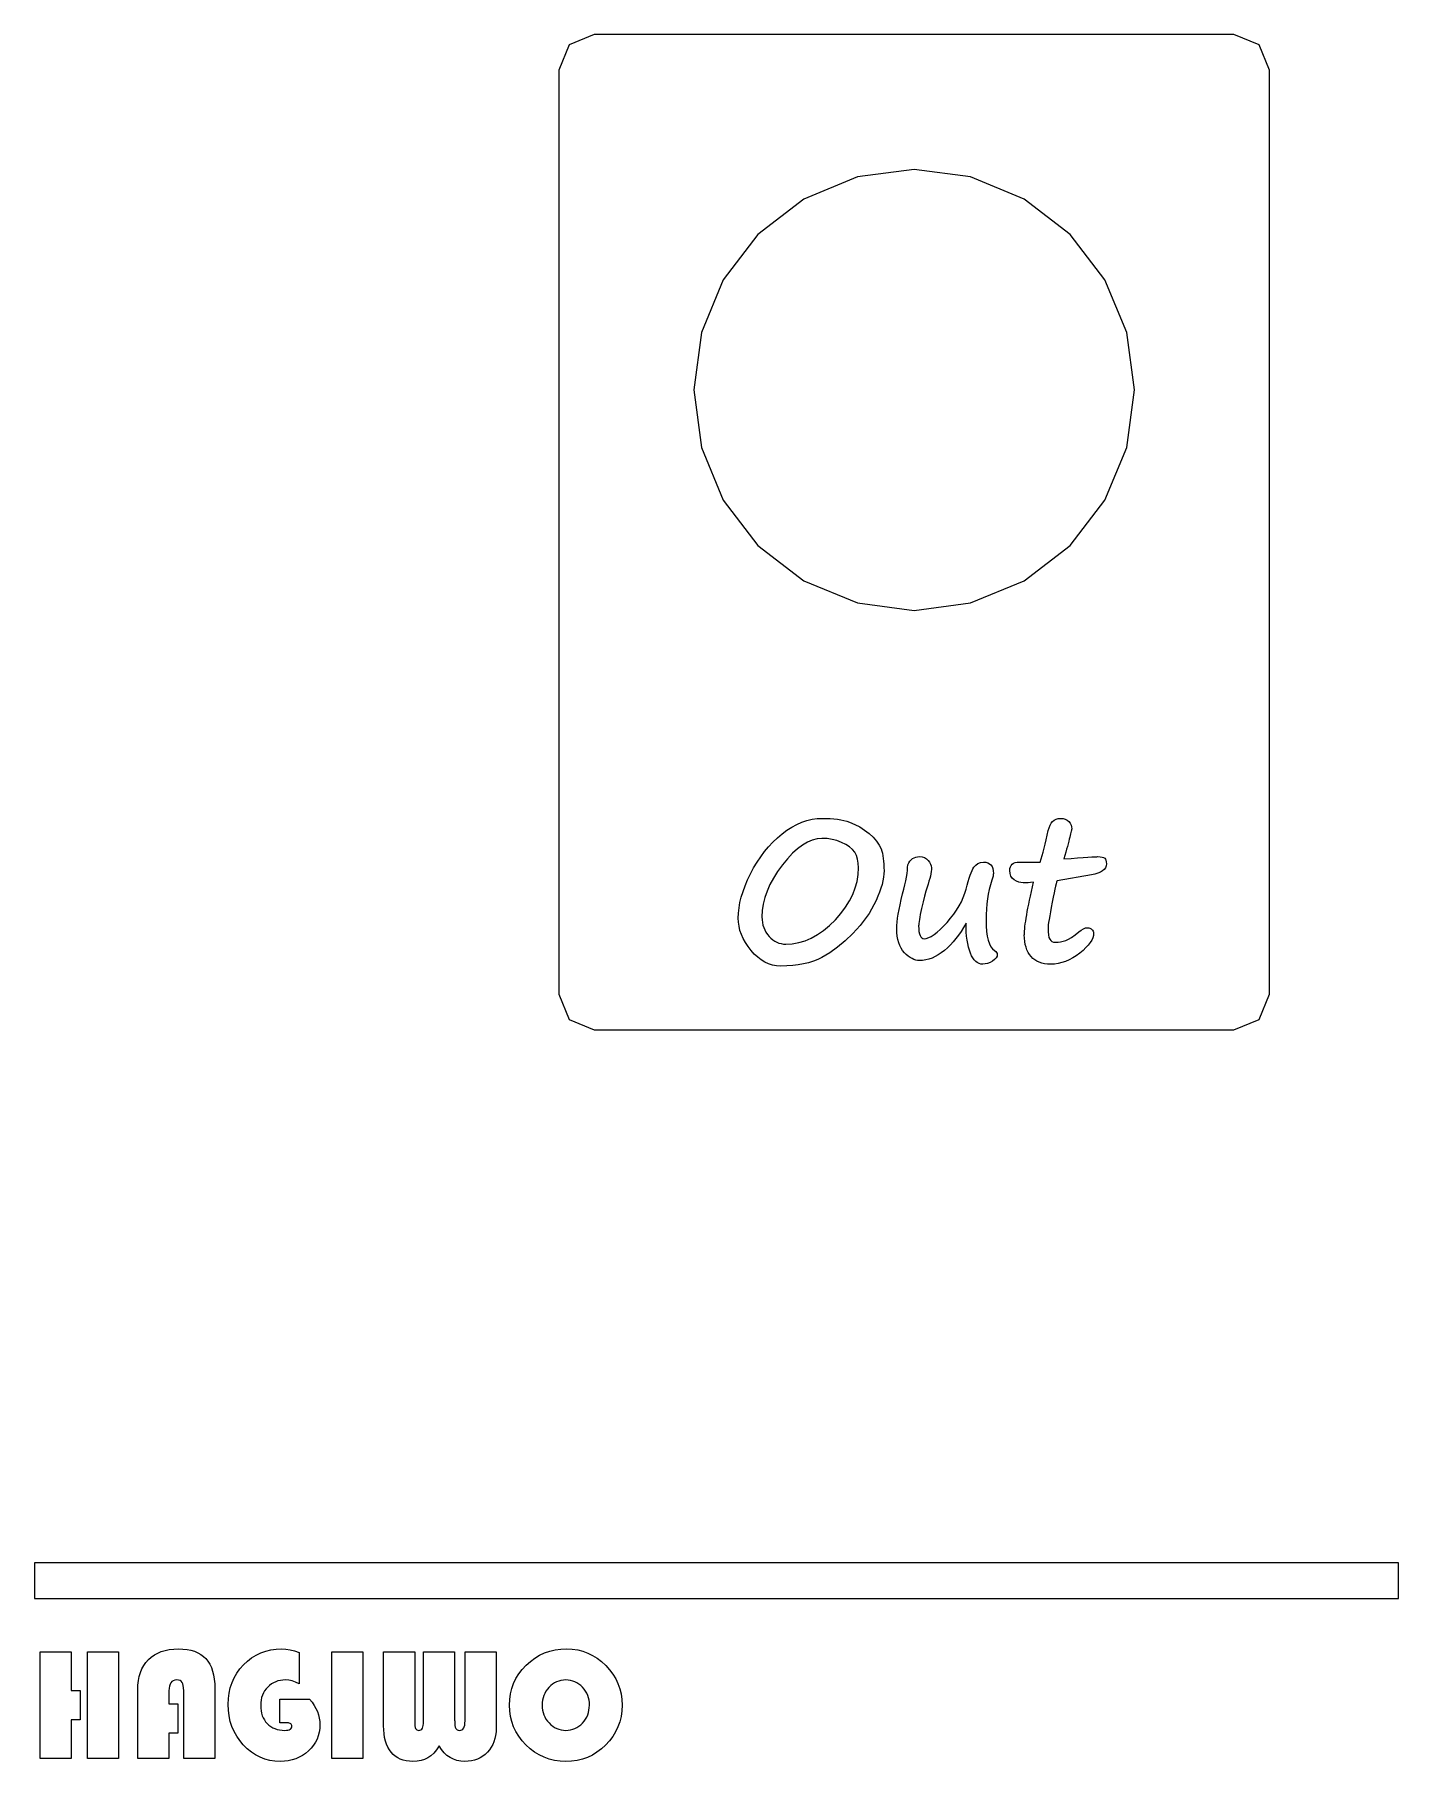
# Model space of a CAD drawing. Extents: x -1 to 127, y -80 to 138.
# Drawn here: x 106.91 to 127.38, y -79.68 to -53.77 of the extents above; entities that cross this region are included whole.
import ezdxf

# ---------------------------------------------------------------- set-up
doc = ezdxf.new("R2010")
doc.units = 0

msp = doc.modelspace()

# ---------------------------------------------------------------- linework, layer by layer
for p, q in [((115.309, -53.7701), (114.931877, -53.926311)), ((124.909, -53.7701), (115.309, -53.7701)), ((125.285791, -53.926276), (124.908668, -53.770065)), ((114.931877, -53.926311), (114.775668, -54.303435)), ((125.442, -54.3034), (125.285791, -53.926276)), ((114.775, -54.3033), (114.775, -68.17)), ((125.442, -68.17), (125.442, -54.3033)), ((119.259413, -55.907492), (118.455005, -56.239748)), ((120.108335, -55.79674), (119.259413, -55.907492)), ((120.957257, -55.907492), (120.108335, -55.79674)), ((121.761665, -56.239748), (120.957257, -55.907492)), ((118.455005, -56.239748), (117.765059, -56.770258)), ((122.451612, -56.770258), (121.761665, -56.239748)), ((117.765059, -56.770258), (117.244683, -57.45007)), ((122.971987, -57.45007), (122.451612, -56.770258)), ((117.244683, -57.45007), (116.916137, -58.240634)), ((123.300536, -58.240634), (122.971987, -57.45007)), ((116.916137, -58.240634), (116.801675, -59.1034)), ((123.415, -59.1034), (123.300536, -58.240634)), ((116.801675, -59.1034), (116.916138, -59.966166)), ((123.300536, -59.966166), (123.414997, -59.1034)), ((123.414997, -59.1034), (123.415, -59.1034)), ((116.916138, -59.966166), (117.244686, -60.75673)), ((122.971989, -60.75673), (123.300536, -59.966166)), ((117.244686, -60.75673), (117.765061, -61.436542)), ((122.451614, -61.436542), (122.971989, -60.75673)), ((117.765061, -61.436542), (118.455008, -61.967052)), ((121.761668, -61.967052), (122.451614, -61.436542)), ((118.455008, -61.967052), (119.259416, -62.299308)), ((120.957259, -62.299308), (121.761668, -61.967052)), ((119.259416, -62.299308), (120.108338, -62.41006)), ((120.108338, -62.41006), (120.957259, -62.299308)), ((118.500799, -65.563619), (118.57815, -65.545246)), ((118.57815, -65.545246), (118.655928, -65.53455)), ((118.655928, -65.53455), (118.734561, -65.530712)), ((118.734, -65.5307), (118.794254, -65.531547)), ((118.794254, -65.531547), (118.85152, -65.534087)), ((118.85152, -65.534087), (118.90622, -65.5388)), ((118.90622, -65.5388), (118.958358, -65.545206)), ((118.958358, -65.545206), (119.007504, -65.553334)), ((119.007504, -65.553334), (119.054085, -65.563156)), ((122.212593, -65.556366), (122.240364, -65.542255)), ((122.240364, -65.542255), (122.271132, -65.533704)), ((122.271132, -65.533704), (122.30532, -65.530712)), ((122.306, -65.5307), (122.343606, -65.533692)), ((122.343606, -65.533692), (122.376942, -65.54309)), ((122.376942, -65.54309), (122.405574, -65.558471)), ((118.056782, -65.823864), (118.127721, -65.76361)), ((118.127721, -65.76361), (118.2008, -65.708907)), ((118.2008, -65.708907), (118.274731, -65.6619)), ((118.274731, -65.6619), (118.349091, -65.621728)), ((118.349091, -65.621728), (118.424732, -65.588821)), ((118.424732, -65.588821), (118.500799, -65.563619)), ((119.054085, -65.563156), (119.0981, -65.575122)), ((119.0981, -65.575122), (119.139127, -65.58881)), ((119.139127, -65.58881), (119.217331, -65.620862)), ((119.217331, -65.620862), (119.292546, -65.660178)), ((119.292546, -65.660178), (119.36434, -65.705903)), ((119.36434, -65.705903), (119.433143, -65.758467)), ((119.433143, -65.758467), (119.494681, -65.814878)), ((122.091477, -65.852912), (122.106858, -65.784536)), ((122.106858, -65.784536), (122.122662, -65.71317)), ((122.122, -65.7132), (122.133543, -65.670463)), ((122.133543, -65.670463), (122.148501, -65.633283)), ((122.148501, -65.633283), (122.166873, -65.602086)), ((122.166873, -65.602086), (122.188238, -65.576461)), ((122.188238, -65.576461), (122.212593, -65.556366)), ((122.405574, -65.558471), (122.429929, -65.579835)), ((122.429929, -65.579835), (122.449572, -65.605037)), ((122.445705, -65.812803), (122.438001, -65.84229)), ((122.452535, -65.786303), (122.445705, -65.812803)), ((122.449572, -65.605037), (122.463683, -65.631115)), ((122.458518, -65.762794), (122.452535, -65.786303)), ((122.463231, -65.742276), (122.458518, -65.762794)), ((122.467493, -65.725174), (122.463231, -65.742276)), ((122.463683, -65.631115), (122.471811, -65.659309)), ((122.470484, -65.711486), (122.467493, -65.725174)), ((122.473024, -65.700366), (122.470484, -65.711486)), ((122.471811, -65.659309), (122.474803, -65.688369)), ((122.474436, -65.692662), (122.473024, -65.700366)), ((122.475, -65.6884), (122.474436, -65.692662)), ((117.806781, -66.107198), (117.864047, -66.030276)), ((117.864047, -66.030276), (117.925159, -65.957197)), ((117.925159, -65.957197), (117.98926, -65.888394)), ((117.98926, -65.888394), (118.056782, -65.823864)), ((118.28383, -66.055097), (118.208188, -66.135866)), ((118.358616, -65.986723), (118.28383, -66.055097)), ((118.432975, -65.930739), (118.358616, -65.986723)), ((118.506906, -65.887576), (118.432975, -65.930739)), ((118.579985, -65.856379), (118.506906, -65.887576)), ((118.652206, -65.838006), (118.579985, -65.856379)), ((118.724, -65.8316), (118.652206, -65.838006)), ((118.802357, -65.835381), (118.724151, -65.831543)), ((118.877569, -65.8465), (118.802357, -65.835381)), ((118.950648, -65.864873), (118.877569, -65.8465)), ((119.021161, -65.89095), (118.950648, -65.864873)), ((119.085262, -65.922147), (119.021161, -65.89095)), ((119.139536, -65.957188), (119.085262, -65.922147)), ((119.183552, -65.996078), (119.139536, -65.957188)), ((119.217314, -66.038812), (119.183552, -65.996078)), ((119.242516, -66.086677), (119.217314, -66.038812)), ((119.494681, -65.814878), (119.545538, -65.872143)), ((119.545538, -65.872143), (119.584425, -65.93069)), ((119.584425, -65.93069), (119.612619, -65.990093)), ((119.612619, -65.990093), (119.623315, -66.021289)), ((119.623315, -66.021289), (119.63229, -66.055049)), ((119.63229, -66.055049), (119.639995, -66.091803)), ((122.031645, -66.089666), (122.04618, -66.035818)), ((122.04618, -66.035818), (122.061138, -65.978126)), ((122.061138, -65.978126), (122.076096, -65.917442)), ((122.076096, -65.917442), (122.091477, -65.852912)), ((122.385874, -66.038872), (122.372638, -66.087589)), ((122.39784, -65.993146), (122.385874, -66.038872)), ((122.409383, -65.950838), (122.39784, -65.993146)), ((122.419628, -65.911522), (122.409383, -65.950838)), ((122.429449, -65.875197), (122.419628, -65.911522)), ((122.438001, -65.84229), (122.429449, -65.875197)), ((117.653791, -66.364034), (117.701227, -66.274291)), ((117.701227, -66.274291), (117.75251, -66.188822)), ((117.75251, -66.188822), (117.806781, -66.107198)), ((118.0599, -66.328175), (117.997507, -66.426465)), ((118.131695, -66.229031), (118.0599, -66.328175)), ((118.208188, -66.135866), (118.131695, -66.229031)), ((119.260466, -66.141803), (119.242516, -66.086677)), ((119.271585, -66.203771), (119.260466, -66.141803)), ((119.269167, -66.375155), (119.274727, -66.273019)), ((119.275, -66.273), (119.271585, -66.203771)), ((119.639995, -66.091803), (119.646401, -66.131545)), ((119.646401, -66.131545), (119.651114, -66.173853)), ((119.651114, -66.173853), (119.654529, -66.218723)), ((119.654529, -66.218723), (119.656787, -66.266588)), ((119.658, -66.3175), (119.656307, -66.36451)), ((119.656787, -66.266588), (119.657634, -66.317442)), ((120.002391, -66.358544), (120.008374, -66.310253)), ((120.008374, -66.310253), (120.011789, -66.266664)), ((120.011789, -66.266664), (120.0132, -66.226921)), ((120.013, -66.2269), (120.027958, -66.198266)), ((120.027958, -66.198266), (120.045061, -66.173487)), ((120.045061, -66.173487), (120.06428, -66.152546)), ((120.06428, -66.152546), (120.085221, -66.135443)), ((120.085221, -66.135443), (120.108307, -66.122207)), ((120.108307, -66.122207), (120.133509, -66.112809)), ((120.133509, -66.112809), (120.160433, -66.106826)), ((120.160433, -66.106826), (120.189493, -66.105132)), ((120.19, -66.1051), (120.228887, -66.108515)), ((120.228887, -66.108515), (120.263502, -66.11876)), ((120.263502, -66.11876), (120.293846, -66.136286)), ((120.293846, -66.136286), (120.320347, -66.160641)), ((120.320347, -66.160641), (120.341711, -66.188412)), ((120.341711, -66.188412), (120.357092, -66.216183)), ((120.357092, -66.216183), (120.366067, -66.244377)), ((120.364738, -66.329039), (120.359602, -66.361089)), ((120.368153, -66.299124), (120.364738, -66.329039)), ((120.366067, -66.244377), (120.369059, -66.272147)), ((120.369, -66.2722), (120.368153, -66.299124)), ((120.965635, -66.346927), (120.979323, -66.314449)), ((120.979323, -66.314449), (120.992559, -66.287102)), ((120.992559, -66.287102), (121.005372, -66.264891)), ((121.005372, -66.264891), (121.033143, -66.230703)), ((121.033143, -66.230703), (121.066476, -66.206347)), ((121.066476, -66.206347), (121.104508, -66.191812)), ((121.104508, -66.191812), (121.1481, -66.187099)), ((121.149, -66.1871), (121.184041, -66.18964)), ((121.184041, -66.18964), (121.214811, -66.197768)), ((121.214811, -66.197768), (121.240437, -66.211456)), ((121.240437, -66.211456), (121.261378, -66.230252)), ((121.261378, -66.230252), (121.278057, -66.254184)), ((121.278057, -66.254184), (121.2896, -66.284097)), ((121.2896, -66.284097), (121.296853, -66.31914)), ((121.296853, -66.31914), (121.299111, -66.359312)), ((121.548702, -66.357257), (121.544441, -66.311528)), ((121.545, -66.3115), (121.547258, -66.28244)), ((121.547258, -66.28244), (121.554088, -66.257237)), ((121.554088, -66.257237), (121.564784, -66.235873)), ((121.564784, -66.235873), (121.580588, -66.218347)), ((121.580588, -66.218347), (121.600259, -66.204659)), ((121.600259, -66.204659), (121.624615, -66.194838)), ((121.624615, -66.194838), (121.653246, -66.189278)), ((121.653246, -66.189278), (121.686153, -66.18702)), ((121.686, -66.1871), (122.003, -66.1871)), ((122.003, -66.1871), (122.017111, -66.14009)), ((122.017111, -66.14009), (122.031645, -66.089666)), ((122.358, -66.1393), (122.467403, -66.131172)), ((122.372638, -66.087589), (122.358527, -66.1393)), ((122.467403, -66.131172), (122.563556, -66.124342)), ((122.563556, -66.124342), (122.646888, -66.118359)), ((122.646888, -66.118359), (122.716975, -66.113646)), ((122.716975, -66.113646), (122.77424, -66.109808)), ((122.77424, -66.109808), (122.818256, -66.107268)), ((122.818256, -66.107268), (122.849026, -66.105574)), ((122.849026, -66.105574), (122.866976, -66.10501)), ((122.867, -66.1051), (122.902473, -66.106511)), ((122.902473, -66.106511), (122.931104, -66.110773)), ((122.938007, -66.318305), (122.906381, -66.337101)), ((122.931104, -66.110773), (122.953315, -66.118026)), ((122.962363, -66.296518), (122.938007, -66.318305)), ((122.953315, -66.118026), (122.969119, -66.127847)), ((122.979889, -66.271738), (122.962363, -66.296518)), ((122.969119, -66.127847), (122.979787, -66.141535)), ((122.979787, -66.141535), (122.987915, -66.160331)), ((122.990585, -66.243968), (122.979889, -66.271738)), ((122.987915, -66.160331), (122.992177, -66.184263)), ((122.994, -66.2132), (122.990585, -66.243968)), ((122.992177, -66.184263), (122.99387, -66.213324)), ((117.541825, -66.628993), (117.573448, -66.543096)), ((117.573448, -66.543096), (117.610628, -66.454633)), ((117.610628, -66.454633), (117.653791, -66.364034)), ((117.944943, -66.524757), (117.90178, -66.622618)), ((117.997507, -66.426465), (117.944943, -66.524757)), ((119.18798, -66.673446), (119.226015, -66.575154)), ((119.226015, -66.575154), (119.252939, -66.47601)), ((119.252939, -66.47601), (119.269167, -66.375155)), ((119.61101, -66.577757), (119.590492, -66.637159)), ((119.628113, -66.52092), (119.61101, -66.577757)), ((119.640926, -66.46622), (119.628113, -66.52092)), ((119.650324, -66.414082), (119.640926, -66.46622)), ((119.656307, -66.36451), (119.650324, -66.414082)), ((119.954949, -66.594442), (119.97033, -66.529057)), ((119.97033, -66.529057), (119.983143, -66.467944)), ((119.983143, -66.467944), (119.994263, -66.411108)), ((119.994263, -66.411108), (120.002391, -66.358544)), ((120.303, -66.5632), (120.283781, -66.625165)), ((120.319019, -66.517499), (120.303637, -66.563227)), ((120.332255, -66.474339), (120.319019, -66.517499)), ((120.343374, -66.434167), (120.332255, -66.474339)), ((120.352772, -66.396132), (120.343374, -66.434167)), ((120.359602, -66.361089), (120.352772, -66.396132)), ((120.871237, -66.655567), (120.890033, -66.591892)), ((120.89, -66.5918), (120.905804, -66.531972)), ((120.905804, -66.531972), (120.921609, -66.477698)), ((120.921609, -66.477698), (120.936567, -66.428981)), ((120.936567, -66.428981), (120.951524, -66.385391)), ((120.951524, -66.385391), (120.965635, -66.346927)), ((121.253906, -66.526866), (121.236803, -66.595669)), ((121.274, -66.4602), (121.253906, -66.526866)), ((121.28534, -66.425623), (121.274644, -66.460241)), ((121.293045, -66.396992), (121.28534, -66.425623)), ((121.297307, -66.375204), (121.293045, -66.396992)), ((121.299, -66.3594), (121.297307, -66.375204)), ((121.561092, -66.396144), (121.548702, -66.357257)), ((121.582033, -66.428196), (121.561092, -66.396144)), ((121.611522, -66.45385), (121.582033, -66.428196)), ((121.645282, -66.473069), (121.611522, -66.45385)), ((121.678615, -66.48718), (121.645282, -66.473069)), ((121.711522, -66.495308), (121.678615, -66.48718)), ((121.744, -66.4983), (121.711522, -66.495308)), ((121.774, -66.4984), (121.744, -66.4984)), ((121.795307, -66.49737), (121.773943, -66.498216)), ((121.823078, -66.495676), (121.795307, -66.49737)), ((121.858121, -66.492262), (121.823078, -66.495676)), ((121.9, -66.488), (121.858121, -66.492262)), ((121.868789, -66.629455), (121.88417, -66.560225)), ((121.88417, -66.560225), (121.900849, -66.488002)), ((122.231616, -66.547837), (122.221343, -66.593137)), ((122.239744, -66.512797), (122.231616, -66.547837)), ((122.247025, -66.487594), (122.239744, -66.512797)), ((122.252162, -66.472636), (122.247025, -66.487594)), ((122.256, -66.4675), (122.252162, -66.472636)), ((122.769, -66.3764), (122.255356, -66.467558)), ((122.821768, -66.366142), (122.769202, -66.376386)), ((122.867494, -66.353329), (122.821768, -66.366142)), ((122.906381, -66.337101), (122.867494, -66.353329)), ((117.481543, -66.873863), (117.495654, -66.794804)), ((117.495654, -66.794804), (117.516171, -66.71318)), ((117.516171, -66.71318), (117.541825, -66.628993)), ((117.844514, -66.816637), (117.82998, -66.913216)), ((117.868447, -66.720055), (117.844514, -66.816637)), ((117.90178, -66.622618), (117.868447, -66.720055)), ((119.079006, -66.8649), (119.138834, -66.770028)), ((119.138834, -66.770028), (119.18798, -66.673446)), ((119.50632, -66.828613), (119.471279, -66.893143)), ((119.537943, -66.763654), (119.50632, -66.828613)), ((119.566137, -66.699123), (119.537943, -66.763654)), ((119.590492, -66.637159), (119.566137, -66.699123)), ((119.883318, -66.900385), (119.898699, -66.827306)), ((119.898699, -66.827306), (119.916649, -66.748247)), ((119.916649, -66.748247), (119.937166, -66.664061)), ((119.937, -66.6641), (119.954949, -66.594442)), ((120.242746, -66.78414), (120.220958, -66.881149)), ((120.263686, -66.698669), (120.242746, -66.78414)), ((120.283781, -66.625165), (120.263686, -66.698669)), ((120.747743, -66.907275), (120.785778, -66.844884)), ((120.785778, -66.844884), (120.819111, -66.782062)), ((120.819111, -66.782062), (120.847305, -66.719242)), ((120.847305, -66.719242), (120.871237, -66.655567)), ((121.200905, -66.814899), (121.194075, -66.891822)), ((121.210302, -66.739684), (121.200905, -66.814899)), ((121.222269, -66.666609), (121.210302, -66.739684)), ((121.236803, -66.595669), (121.222269, -66.666609)), ((121.817509, -66.876038), (121.828629, -66.819198)), ((121.828629, -66.819198), (121.841018, -66.758944)), ((121.841018, -66.758944), (121.854255, -66.695695)), ((121.854255, -66.695695), (121.868789, -66.629455)), ((122.181606, -66.789292), (122.167072, -66.865786)), ((122.196564, -66.714077), (122.181606, -66.789292)), ((122.2098, -66.648692), (122.196564, -66.714077)), ((122.221343, -66.593137), (122.2098, -66.648692)), ((117.472231, -67.088398), (117.469239, -67.026005)), ((117.47, -67.026), (117.472992, -66.951214)), ((117.481206, -67.149937), (117.472231, -67.088398)), ((117.472992, -66.951214), (117.481543, -66.873863)), ((117.825, -67.0094), (117.826693, -67.052134)), ((117.82998, -66.913216), (117.825267, -67.009372)), ((117.826693, -67.052134), (117.83183, -67.093161)), ((117.83183, -67.093161), (117.840381, -67.132477)), ((118.839264, -67.13712), (118.926869, -67.051223)), ((118.926869, -67.051223), (119.008493, -66.958917)), ((119.008493, -66.958917), (119.079006, -66.8649)), ((119.345637, -67.080321), (119.297346, -67.140578)), ((119.390936, -67.018782), (119.345637, -67.080321)), ((119.432815, -66.956389), (119.390936, -67.018782)), ((119.471279, -66.893143), (119.432815, -66.956389)), ((119.850411, -67.139272), (119.854701, -67.087563)), ((119.854701, -67.087563), (119.861531, -67.030726)), ((119.861531, -67.030726), (119.871352, -66.968333)), ((119.871352, -66.968333), (119.883318, -66.900385)), ((120.1795, -67.105919), (120.177806, -67.127283)), ((120.182915, -67.080293), (120.1795, -67.105919)), ((120.188051, -67.049525), (120.182915, -67.080293)), ((120.194034, -67.014481), (120.188051, -67.049525)), ((120.201739, -66.974736), (120.194034, -67.014481)), ((120.210713, -66.930292), (120.201739, -66.974736)), ((120.220958, -66.881149), (120.210713, -66.930292)), ((120.552016, -67.149156), (120.605009, -67.091891)), ((120.605009, -67.091891), (120.657144, -67.030781)), ((120.657144, -67.030781), (120.705009, -66.969243)), ((120.705009, -66.969243), (120.747743, -66.907275)), ((120.888, -67.1038), (120.85253, -67.166623)), ((120.888869, -67.172238), (120.888022, -67.103861)), ((121.190237, -66.97131), (121.188825, -67.052505)), ((121.189, -67.0525), (121.191258, -67.143954)), ((121.194075, -66.891822), (121.190237, -66.97131)), ((121.777349, -67.114924), (121.783332, -67.073045)), ((121.783332, -67.073045), (121.790162, -67.028601)), ((121.790162, -67.028601), (121.79829, -66.980736)), ((121.79829, -66.980736), (121.807265, -66.929883)), ((121.807265, -66.929883), (121.817509, -66.876038)), ((122.128182, -67.091854), (122.123045, -67.128608)), ((122.135011, -67.04741), (122.128182, -67.091854)), ((122.143563, -66.994846), (122.135011, -67.04741)), ((122.154259, -66.934163), (122.143563, -66.994846)), ((122.167072, -66.865786), (122.154259, -66.934163)), ((117.496163, -67.211475), (117.481206, -67.149937)), ((117.517528, -67.272159), (117.496163, -67.211475)), ((117.544452, -67.332842), (117.517528, -67.272159)), ((117.577785, -67.39267), (117.544452, -67.332842)), ((117.840381, -67.132477), (117.851924, -67.170083)), ((117.851924, -67.170083), (117.867305, -67.205553)), ((117.867305, -67.205553), (117.885678, -67.239315)), ((117.885678, -67.239315), (117.907889, -67.271364)), ((117.907889, -67.271364), (117.933091, -67.30128)), ((117.933091, -67.30128), (117.960438, -67.328627)), ((117.960438, -67.328627), (117.989073, -67.352136)), ((117.989073, -67.352136), (118.018559, -67.37223)), ((118.377298, -67.394814), (118.473025, -67.36618)), ((118.473025, -67.36618), (118.566615, -67.326009)), ((118.566615, -67.326009), (118.658921, -67.274729)), ((118.658921, -67.274729), (118.749947, -67.21148)), ((118.749947, -67.21148), (118.839264, -67.13712)), ((119.074698, -67.368783), (118.958885, -67.464936)), ((119.189655, -67.258953), (119.074698, -67.368783)), ((119.245208, -67.200406), (119.189655, -67.258953)), ((119.297346, -67.140578), (119.245208, -67.200406)), ((119.849, -67.185), (119.850411, -67.139272)), ((119.850724, -67.244047), (119.849031, -67.185073)), ((119.856284, -67.299176), (119.850724, -67.244047)), ((119.865258, -67.350458), (119.856284, -67.299176)), ((119.877648, -67.397465), (119.865258, -67.350458)), ((120.177806, -67.127283), (120.17696, -67.143962)), ((120.177, -67.144), (120.178411, -67.188871)), ((120.178411, -67.188871), (120.182249, -67.227761)), ((120.182249, -67.227761), (120.188656, -67.261094)), ((120.188656, -67.261094), (120.19763, -67.288018)), ((120.19763, -67.288018), (120.20875, -67.308959)), ((120.20875, -67.308959), (120.222861, -67.323917)), ((120.222861, -67.323917), (120.239089, -67.332891)), ((120.239089, -67.332891), (120.258308, -67.335883)), ((120.258, -67.3359), (120.291759, -67.332062)), ((120.291759, -67.332062), (120.328084, -67.320519)), ((120.328084, -67.320519), (120.366974, -67.301723)), ((120.366974, -67.301723), (120.409282, -67.274799)), ((120.409282, -67.274799), (120.453727, -67.24061)), ((120.453727, -67.24061), (120.501589, -67.198729)), ((120.501589, -67.198729), (120.552016, -67.149156)), ((120.737144, -67.33457), (120.695691, -67.384142)), ((120.776889, -67.282006), (120.737144, -67.33457)), ((120.81535, -67.226022), (120.776889, -67.282006)), ((120.85253, -67.166623), (120.81535, -67.226022)), ((120.892283, -67.237194), (120.888869, -67.172238)), ((120.89742, -67.298732), (120.892283, -67.237194)), ((120.90425, -67.356427), (120.89742, -67.298732)), ((120.913648, -67.410698), (120.90425, -67.356427)), ((121.191258, -67.143954), (121.197241, -67.226004)), ((121.197241, -67.226004), (121.207062, -67.298228)), ((121.207062, -67.298228), (121.22075, -67.360621)), ((121.22075, -67.360621), (121.238699, -67.413611)), ((121.764786, -67.328631), (121.763092, -67.276922)), ((121.764, -67.2769), (121.764564, -67.250823)), ((121.764564, -67.250823), (121.766258, -67.221336)), ((121.769499, -67.377348), (121.764786, -67.328631)), ((121.766258, -67.221336), (121.768798, -67.188855)), ((121.768798, -67.188855), (121.772636, -67.153386)), ((121.772636, -67.153386), (121.777349, -67.114924)), ((122.119, -67.1786), (122.120693, -67.233303)), ((122.120054, -67.157668), (122.119207, -67.178609)), ((122.123045, -67.128608), (122.120054, -67.157668)), ((122.120693, -67.233303), (122.125406, -67.279029)), ((122.125406, -67.279029), (122.133111, -67.316209)), ((122.133111, -67.316209), (122.144231, -67.343979)), ((122.144231, -67.343979), (122.159188, -67.364497)), ((122.159188, -67.364497), (122.177984, -67.379031)), ((122.346804, -67.374796), (122.38441, -67.362406)), ((122.38441, -67.362406), (122.425008, -67.34361)), ((122.425008, -67.34361), (122.471588, -67.316263)), ((122.471588, -67.316263), (122.523726, -67.279938)), ((122.523726, -67.279938), (122.581847, -67.234638)), ((122.582, -67.2346), (122.618325, -67.207253)), ((122.618325, -67.207253), (122.651658, -67.187582)), ((122.651658, -67.187582), (122.682426, -67.175616)), ((122.682426, -67.175616), (122.709773, -67.171777)), ((122.71, -67.1718), (122.730094, -67.173493)), ((122.730094, -67.173493), (122.748043, -67.177755)), ((122.748043, -67.177755), (122.763848, -67.185883)), ((122.773959, -67.357646), (122.751297, -67.393971)), ((122.763848, -67.185883), (122.777536, -67.196579)), ((122.790187, -67.321748), (122.773959, -67.357646)), ((122.777536, -67.196579), (122.788655, -67.209392)), ((122.788655, -67.209392), (122.796783, -67.22308)), ((122.799585, -67.287133), (122.790187, -67.321748)), ((122.796783, -67.22308), (122.801496, -67.238038)), ((122.803, -67.2538), (122.799585, -67.287133)), ((122.801496, -67.238038), (122.80319, -67.253842)), ((117.616675, -67.452073), (117.577785, -67.39267)), ((117.661974, -67.511048), (117.616675, -67.452073)), ((117.711118, -67.566175), (117.661974, -67.511048)), ((117.761974, -67.61404), (117.711118, -67.566175)), ((117.814538, -67.654211), (117.761974, -67.61404)), ((118.018559, -67.37223), (118.049327, -67.388909)), ((118.049327, -67.388909), (118.080953, -67.401722)), ((118.080953, -67.401722), (118.113431, -67.410697)), ((118.113431, -67.410697), (118.14719, -67.416257)), ((118.14719, -67.416257), (118.181808, -67.41795)), ((118.182, -67.4179), (118.28029, -67.41234)), ((118.28029, -67.41234), (118.377298, -67.394814)), ((118.724268, -67.618781), (118.66273, -67.648697)), ((118.842217, -67.548697), (118.724268, -67.618781)), ((118.958885, -67.464936), (118.842217, -67.548697)), ((119.893876, -67.440628), (119.877648, -67.397465)), ((119.913547, -67.479945), (119.893876, -67.440628)), ((119.936632, -67.515414), (119.913547, -67.479945)), ((119.963556, -67.546611), (119.936632, -67.515414)), ((119.992188, -67.573958), (119.963556, -67.546611)), ((120.020819, -67.597891), (119.992188, -67.573958)), ((120.049013, -67.618408), (120.020819, -67.597891)), ((120.077647, -67.634636), (120.049013, -67.618408)), ((120.378171, -67.626032), (120.331162, -67.642683)), ((120.424752, -67.605091), (120.378171, -67.626032)), ((120.471333, -67.579014), (120.424752, -67.605091)), ((120.517488, -67.548246), (120.471333, -67.579014)), ((120.563639, -67.512774), (120.517488, -67.548246)), ((120.608939, -67.473031), (120.563639, -67.512774)), ((120.652957, -67.430297), (120.608939, -67.473031)), ((120.695691, -67.384142), (120.652957, -67.430297)), ((120.924767, -67.461555), (120.913648, -67.410698)), ((120.938003, -67.508561), (120.924767, -67.461555)), ((120.953384, -67.552151), (120.938003, -67.508561)), ((120.97091, -67.591041), (120.953384, -67.552151)), ((120.989706, -67.625229), (120.97091, -67.591041)), ((121.010647, -67.653861), (120.989706, -67.625229)), ((121.238699, -67.413611), (121.260487, -67.456774)), ((121.260487, -67.456774), (121.286113, -67.490108)), ((121.286113, -67.490108), (121.316028, -67.51404)), ((121.316, -67.5141), (121.333949, -67.526913)), ((121.339599, -67.625105), (121.316513, -67.649037)), ((121.333949, -67.526913), (121.347185, -67.541447)), ((121.353287, -67.600326), (121.339599, -67.625105)), ((121.347185, -67.541447), (121.35489, -67.557252)), ((121.358, -67.5747), (121.353287, -67.600326)), ((121.35489, -67.557252), (121.35743, -67.574778)), ((121.777203, -67.423077), (121.769499, -67.377348)), ((121.788323, -67.465811), (121.777203, -67.423077)), ((121.802857, -67.505127), (121.788323, -67.465811)), ((121.81996, -67.541452), (121.802857, -67.505127)), ((121.840478, -67.574785), (121.81996, -67.541452)), ((121.86441, -67.604698), (121.840478, -67.574785)), ((121.891334, -67.631622), (121.86441, -67.604698)), ((122.177984, -67.379031), (122.20107, -67.387582)), ((122.20107, -67.387582), (122.227994, -67.390574)), ((122.228, -67.3906), (122.268598, -67.388907)), ((122.268598, -67.388907), (122.307914, -67.383347)), ((122.307914, -67.383347), (122.346804, -67.374796)), ((122.49104, -67.625167), (122.437195, -67.653799)), ((122.543607, -67.590979), (122.49104, -67.625167)), ((122.595742, -67.552089), (122.543607, -67.590979)), ((122.644459, -67.511065), (122.595742, -67.552089)), ((122.686341, -67.470894), (122.644459, -67.511065)), ((122.722239, -67.432003), (122.686341, -67.470894)), ((122.751297, -67.393971), (122.722239, -67.432003)), ((117.868812, -67.687116), (117.814538, -67.654211)), ((117.924794, -67.713193), (117.868812, -67.687116)), ((117.982485, -67.731566), (117.924794, -67.713193)), ((118.041888, -67.742262), (117.982485, -67.731566)), ((118.103, -67.7461), (118.041888, -67.742262)), ((118.197346, -67.744031), (118.103758, -67.746289)), ((118.286663, -67.738048), (118.197346, -67.744031)), ((118.37085, -67.728227), (118.286663, -67.738048)), ((118.450764, -67.714116), (118.37085, -67.728227)), ((118.525979, -67.69659), (118.450764, -67.714116)), ((118.596918, -67.674351), (118.525979, -67.69659)), ((118.66273, -67.648697), (118.596918, -67.674351)), ((120.105841, -67.647449), (120.077647, -67.634636)), ((120.134035, -67.656847), (120.105841, -67.647449)), ((120.161806, -67.662407), (120.134035, -67.656847)), ((120.19, -67.6641), (120.161806, -67.662407)), ((120.237145, -67.661479), (120.189709, -67.664019)), ((120.284155, -67.654649), (120.237145, -67.661479)), ((120.331162, -67.642683), (120.284155, -67.654649)), ((121.03331, -67.676946), (121.010647, -67.653861)), ((121.057666, -67.695319), (121.03331, -67.676946)), ((121.083743, -67.708555), (121.057666, -67.695319)), ((121.111513, -67.71626), (121.083743, -67.708555)), ((121.141, -67.7188), (121.111513, -67.71626)), ((121.176768, -67.715726), (121.141725, -67.718718)), ((121.212238, -67.707175), (121.176768, -67.715726)), ((121.248136, -67.692641), (121.212238, -67.707175)), ((121.284461, -67.672546), (121.248136, -67.692641)), ((121.316513, -67.649037), (121.284461, -67.672546)), ((121.920821, -67.654707), (121.891334, -67.631622)), ((121.953299, -67.674378), (121.920821, -67.654707)), ((121.988342, -67.690183), (121.953299, -67.674378)), ((122.026377, -67.702572), (121.988342, -67.690183)), ((122.067401, -67.711547), (122.026377, -67.702572)), ((122.111419, -67.717107), (122.067401, -67.711547)), ((122.158, -67.7188), (122.111419, -67.717107)), ((122.215829, -67.716198), (122.158563, -67.718738)), ((122.272239, -67.708494), (122.215829, -67.716198)), ((122.328221, -67.695257), (122.272239, -67.708494)), ((122.382921, -67.676885), (122.328221, -67.695257)), ((122.437195, -67.653799), (122.382921, -67.676885)), ((114.775, -68.17), (114.93121, -68.547122)), ((125.286122, -68.54719), (125.442332, -68.170068)), ((114.93121, -68.547122), (115.308332, -68.703332)), ((124.909, -68.7034), (125.286122, -68.54719)), ((115.309, -68.7034), (124.909, -68.7034)), ((127.378, -76.7035), (106.909, -76.7035)), ((106.909, -76.7035), (106.909, -77.2366)), ((127.378, -77.2366), (127.378, -76.7035)), ((106.909, -77.2366), (127.378, -77.2366)), ((108.998013, -77.994691), (109.068154, -77.992151)), ((109.068, -77.9923), (109.135361, -77.99484)), ((110.53617, -77.996032), (110.620546, -77.992222)), ((110.62, -77.9923), (110.680415, -77.995433)), ((114.807477, -77.996071), (114.895672, -77.992261)), ((114.896, -77.9923), (114.979682, -77.99611)), ((106.992, -79.6366), (106.992, -78.0367)), ((106.992, -78.0367), (107.459, -78.0367)), ((107.459, -78.0367), (107.459, -78.6144)), ((107.704, -78.0367), (108.17, -78.0367)), ((107.704, -79.6366), (107.704, -78.0367)), ((108.17, -78.0367), (108.17, -79.6366)), ((108.521625, -78.292607), (108.549057, -78.241911)), ((108.549057, -78.241911), (108.581349, -78.195731)), ((108.581349, -78.195731), (108.618848, -78.15337)), ((108.618848, -78.15337), (108.660862, -78.115524)), ((108.660862, -78.115524), (108.707042, -78.082885)), ((108.707042, -78.082885), (108.757043, -78.055114)), ((108.757043, -78.055114), (108.811207, -78.032536)), ((108.811207, -78.032536), (108.869543, -78.014841)), ((108.869543, -78.014841), (108.931694, -78.002339)), ((108.931694, -78.002339), (108.998013, -77.994691)), ((109.135361, -77.99484), (109.198556, -78.001444)), ((109.198556, -78.001444), (109.256888, -78.012902)), ((109.256888, -78.012902), (109.310708, -78.028876)), ((109.310708, -78.028876), (109.360012, -78.049365)), ((109.360012, -78.049365), (109.404804, -78.074709)), ((109.404804, -78.074709), (109.445082, -78.104224)), ((109.445082, -78.104224), (109.480846, -78.138598)), ((109.480846, -78.138598), (109.512096, -78.177486)), ((109.512096, -78.177486), (109.539189, -78.221583)), ((109.539189, -78.221583), (109.562445, -78.270543)), ((109.991377, -78.29188), (110.045197, -78.23042)), ((110.045197, -78.23042), (110.104574, -78.174518)), ((110.104574, -78.174518), (110.167422, -78.126255)), ((110.167422, -78.126255), (110.234086, -78.085282)), ((110.234086, -78.085282), (110.304226, -78.051601)), ((110.304226, -78.051601), (110.377838, -78.025552)), ((110.377838, -78.025552), (110.455269, -78.007151)), ((110.455269, -78.007151), (110.53617, -77.996032)), ((110.680415, -77.995433), (110.744305, -78.005508)), ((110.744305, -78.005508), (110.810971, -78.02182)), ((110.810971, -78.02182), (110.881109, -78.044737)), ((110.881, -78.0446), (110.881, -78.5151)), ((111.37, -79.6366), (111.37, -78.0367)), ((111.37, -78.0367), (111.837, -78.0367)), ((111.837, -78.0367), (111.837, -79.6366)), ((112.148, -79.1453), (112.148, -78.0367)), ((112.148, -78.0367), (112.614, -78.0367)), ((112.614, -78.0367), (112.614, -79.073)), ((112.748, -79.0815), (112.748, -78.0367)), ((112.748, -78.0367), (113.214, -78.0367)), ((113.214, -78.0367), (113.214, -79.073)), ((113.37, -79.073), (113.37, -78.0367)), ((113.37, -78.0367), (113.837, -78.0367)), ((113.837, -78.0367), (113.837, -79.1856)), ((114.227618, -78.300235), (114.285951, -78.23739)), ((114.285951, -78.23739), (114.350187, -78.180099)), ((114.350187, -78.180099), (114.417548, -78.130098)), ((114.417548, -78.130098), (114.48873, -78.088083)), ((114.48873, -78.088083), (114.563034, -78.053362)), ((114.563034, -78.053362), (114.641158, -78.026635)), ((114.641158, -78.026635), (114.72241, -78.007529)), ((114.72241, -78.007529), (114.807477, -77.996071)), ((114.979682, -77.99611), (115.060583, -78.007907)), ((115.060583, -78.007907), (115.138361, -78.027352)), ((115.138361, -78.027352), (115.213014, -78.054445)), ((115.213014, -78.054445), (115.284891, -78.089514)), ((115.284891, -78.089514), (115.35364, -78.132223)), ((115.35364, -78.132223), (115.419265, -78.182571)), ((115.419265, -78.182571), (115.481763, -78.240904)), ((115.481763, -78.240904), (115.539057, -78.304446)), ((108.46154, -78.534968), (108.469188, -78.468301)), ((108.469188, -78.468301), (108.481691, -78.405453)), ((108.481691, -78.405453), (108.499047, -78.347121)), ((108.499047, -78.347121), (108.521625, -78.292607)), ((108.95516, -78.499286), (108.942319, -78.522202)), ((108.971134, -78.481929), (108.95516, -78.499286)), ((108.991285, -78.469088), (108.971134, -78.481929)), ((109.014907, -78.46144), (108.991285, -78.469088)), ((109.042, -78.4589), (109.014907, -78.46144)), ((109.069175, -78.460974), (109.041743, -78.458998)), ((109.092431, -78.467578), (109.069175, -78.460974)), ((109.110831, -78.478697), (109.092431, -78.467578)), ((109.124717, -78.494332), (109.110831, -78.478697)), ((109.134792, -78.515499), (109.124717, -78.494332)), ((109.562445, -78.270543), (109.581184, -78.324362)), ((109.581184, -78.324362), (109.595775, -78.383389)), ((109.595775, -78.383389), (109.606189, -78.447278)), ((109.606189, -78.447278), (109.612426, -78.516028)), ((109.847286, -78.574864), (109.87263, -78.498477)), ((109.87263, -78.498477), (109.904922, -78.425907)), ((109.904922, -78.425907), (109.944503, -78.35681)), ((109.944503, -78.35681), (109.991377, -78.29188)), ((110.495013, -78.500161), (110.46411, -78.518562)), ((110.527999, -78.485231), (110.495013, -78.500161)), ((110.562374, -78.473773), (110.527999, -78.485231)), ((110.599181, -78.465448), (110.562374, -78.473773)), ((110.637721, -78.460593), (110.599181, -78.465448)), ((110.678, -78.4589), (110.637721, -78.460593)), ((110.725445, -78.462424), (110.678224, -78.458953)), ((110.774752, -78.472838), (110.725445, -78.462424)), ((110.826833, -78.490534), (110.774752, -78.472838)), ((110.881, -78.5152), (110.826833, -78.490534)), ((114.072052, -78.585999), (114.099145, -78.50961)), ((114.099145, -78.50961), (114.134214, -78.436348)), ((114.134214, -78.436348), (114.176923, -78.366558)), ((114.176923, -78.366558), (114.227618, -78.300235)), ((114.71364, -78.502306), (114.684125, -78.521045)), ((114.744196, -78.486671), (114.71364, -78.502306)), ((114.776488, -78.474507), (114.744196, -78.486671)), ((114.809821, -78.465814), (114.776488, -78.474507)), ((114.84489, -78.460593), (114.809821, -78.465814)), ((114.881, -78.4589), (114.84489, -78.460593)), ((114.917928, -78.460662), (114.881471, -78.458969)), ((114.953, -78.465883), (114.917928, -78.460662)), ((114.98668, -78.474575), (114.953, -78.465883)), ((115.018972, -78.486372), (114.98668, -78.474575)), ((115.049873, -78.502007), (115.018972, -78.486372)), ((115.07904, -78.520747), (115.049873, -78.502007)), ((115.539057, -78.304446), (115.588708, -78.37146)), ((115.588708, -78.37146), (115.630723, -78.44125)), ((115.630723, -78.44125), (115.665097, -78.513821)), ((107.459, -78.6144), (107.592, -78.6144)), ((107.592, -78.6144), (107.592, -79.0589)), ((108.459, -78.6058), (108.46154, -78.534968)), ((108.459, -79.6366), (108.459, -78.6057)), ((108.926, -78.6206), (108.926, -78.8145)), ((108.927728, -78.582959), (108.926035, -78.620805)), ((108.933288, -78.549973), (108.927728, -78.582959)), ((108.942319, -78.522202), (108.933288, -78.549973)), ((109.142073, -78.54327), (109.134792, -78.515499)), ((109.146589, -78.578688), (109.142073, -78.54327)), ((109.148, -78.6207), (109.146589, -78.578688)), ((109.148, -79.6366), (109.148, -78.6206)), ((109.612426, -78.516028), (109.614402, -78.589987)), ((109.615, -78.5899), (109.615, -79.6366)), ((109.815, -78.8266), (109.818471, -78.738753)), ((109.818471, -78.738753), (109.829224, -78.655074)), ((109.829224, -78.655074), (109.847286, -78.574864)), ((110.309582, -78.759207), (110.304728, -78.798444)), ((110.317569, -78.721708), (110.309582, -78.759207)), ((110.329366, -78.686289), (110.317569, -78.721708)), ((110.343957, -78.652956), (110.329366, -78.686289)), ((110.362019, -78.621708), (110.343957, -78.652956)), ((110.383185, -78.592193), (110.362019, -78.621708)), ((110.407852, -78.564761), (110.383185, -78.592193)), ((110.434945, -78.540095), (110.407852, -78.564761)), ((110.46411, -78.518562), (110.434945, -78.540095)), ((110.592, -78.7479), (111.037, -78.7479)), ((110.592, -79.1032), (110.592, -78.7479)), ((111.037, -78.7478), (111.07346, -78.793286)), ((114.037, -78.836), (114.04081, -78.749194)), ((114.04081, -78.749194), (114.052607, -78.665863)), ((114.052607, -78.665863), (114.072052, -78.585999)), ((114.532092, -78.761338), (114.527238, -78.798492)), ((114.540079, -78.725922), (114.532092, -78.761338)), ((114.551537, -78.691894), (114.540079, -78.725922)), ((114.566128, -78.659255), (114.551537, -78.691894)), ((114.583823, -78.628005), (114.566128, -78.659255)), ((114.60499, -78.598143), (114.583823, -78.628005)), ((114.629289, -78.569672), (114.60499, -78.598143)), ((114.656015, -78.543623), (114.629289, -78.569672)), ((114.684125, -78.521045), (114.656015, -78.543623)), ((115.107178, -78.543325), (115.07904, -78.520747)), ((115.133566, -78.569007), (115.107178, -78.543325)), ((115.157865, -78.597116), (115.133566, -78.569007)), ((115.178693, -78.626978), (115.157865, -78.597116)), ((115.196755, -78.658228), (115.178693, -78.626978)), ((115.211346, -78.690867), (115.196755, -78.658228)), ((115.222466, -78.725242), (115.211346, -78.690867)), ((115.230452, -78.761005), (115.222466, -78.725242)), ((115.235307, -78.79816), (115.230452, -78.761005)), ((115.665097, -78.513821), (115.691824, -78.589863)), ((115.691824, -78.589863), (115.71093, -78.669029)), ((115.71093, -78.669029), (115.722388, -78.750972)), ((115.722388, -78.750972), (115.726198, -78.836042)), ((108.926, -78.8145), (109.059, -78.8145)), ((109.059, -78.8145), (109.059, -79.259)), ((109.818203, -78.914094), (109.814731, -78.826594)), ((109.828955, -78.99847), (109.818203, -78.914094)), ((109.846651, -79.079372), (109.828955, -78.99847)), ((110.303, -78.8398), (110.304411, -78.881814)), ((110.304728, -78.798444), (110.303034, -78.839761)), ((110.304411, -78.881814), (110.309265, -78.921399)), ((110.309265, -78.921399), (110.316914, -78.958898)), ((110.316914, -78.958898), (110.327328, -78.994314)), ((110.327328, -78.994314), (110.341213, -79.0273)), ((110.341213, -79.0273), (110.357892, -79.058203)), ((111.07346, -78.793286), (111.105058, -78.839466)), ((111.105058, -78.839466), (111.131446, -78.886343)), ((111.131446, -78.886343), (111.153318, -78.933564)), ((111.153318, -78.933564), (111.170336, -78.981827)), ((111.170336, -78.981827), (111.1825, -79.03044)), ((114.040365, -78.921725), (114.036555, -78.835961)), ((114.052162, -79.00471), (114.040365, -78.921725)), ((114.071268, -79.084226), (114.052162, -79.00471)), ((114.527238, -78.798492), (114.525544, -78.836685)), ((114.526, -78.8367), (114.527693, -78.874896)), ((114.527693, -78.874896), (114.532548, -78.912048)), ((114.532548, -78.912048), (114.540534, -78.947464)), ((114.540534, -78.947464), (114.551993, -78.981491)), ((114.551993, -78.981491), (114.566922, -79.01413)), ((114.566922, -79.01413), (114.584617, -79.04538)), ((115.178222, -79.04649), (115.196284, -79.01524)), ((115.196284, -79.01524), (115.210875, -78.982601)), ((115.210875, -78.982601), (115.221995, -78.948226)), ((115.221995, -78.948226), (115.229981, -78.912463)), ((115.229981, -78.912463), (115.234836, -78.875312)), ((115.234836, -78.875312), (115.236529, -78.836768)), ((115.237, -78.8367), (115.235307, -78.79816)), ((115.710732, -79.005443), (115.691287, -79.085307)), ((115.72219, -78.922459), (115.710732, -79.005443)), ((115.726, -78.836), (115.72219, -78.922459)), ((107.592, -79.0589), (107.459, -79.0589)), ((107.459, -79.0589), (107.459, -79.6366)), ((109.059, -79.259), (108.926, -79.259)), ((108.926, -79.259), (108.926, -79.6366)), ((109.871655, -79.156802), (109.846651, -79.079372)), ((109.9036, -79.230761), (109.871655, -79.156802)), ((109.942835, -79.301246), (109.9036, -79.230761)), ((110.357892, -79.058203), (110.377676, -79.087024)), ((110.377676, -79.087024), (110.400592, -79.113411)), ((110.400592, -79.113411), (110.425936, -79.137033)), ((110.425936, -79.137033), (110.453706, -79.157523)), ((110.453706, -79.157523), (110.483221, -79.174879)), ((110.483221, -79.174879), (110.515166, -79.189103)), ((110.515166, -79.189103), (110.549193, -79.200223)), ((110.549193, -79.200223), (110.585304, -79.20821)), ((110.585304, -79.20821), (110.623847, -79.212725)), ((110.703, -79.1032), (110.592, -79.1032)), ((110.623847, -79.212725), (110.664126, -79.214419)), ((110.665, -79.2145), (110.689666, -79.213371)), ((110.689666, -79.213371), (110.7112, -79.210549)), ((110.718184, -79.103971), (110.702549, -79.103407)), ((110.7112, -79.210549), (110.729262, -79.205328)), ((110.732069, -79.106511), (110.718184, -79.103971)), ((110.729262, -79.205328), (110.744191, -79.198385)), ((110.743528, -79.109983), (110.732069, -79.106511)), ((110.753236, -79.115204), (110.743528, -79.109983)), ((110.744191, -79.198385), (110.75565, -79.189693)), ((110.760517, -79.122147), (110.753236, -79.115204)), ((110.75565, -79.189693), (110.763975, -79.17894)), ((110.765738, -79.130472), (110.760517, -79.122147)), ((110.763975, -79.17894), (110.768829, -79.166099)), ((110.768871, -79.14018), (110.765738, -79.130472)), ((110.768829, -79.166099), (110.770523, -79.151169)), ((110.77, -79.1513), (110.768871, -79.14018)), ((111.181191, -79.241952), (111.167644, -79.294731)), ((111.189178, -79.187091), (111.181191, -79.241952)), ((111.1825, -79.03044), (111.189781, -79.079744)), ((111.192, -79.1298), (111.189178, -79.187091)), ((111.189781, -79.079744), (111.192321, -79.129745)), ((112.149165, -79.208282), (112.147472, -79.145434)), ((112.154387, -79.267656), (112.149165, -79.208282)), ((112.163418, -79.322865), (112.154387, -79.267656)), ((112.615, -79.0732), (112.615564, -79.112782)), ((112.615564, -79.112782), (112.618104, -79.144726)), ((112.618104, -79.144726), (112.621914, -79.169731)), ((112.621914, -79.169731), (112.627136, -79.187088)), ((112.627136, -79.187088), (112.635122, -79.199252)), ((112.635122, -79.199252), (112.645875, -79.207577)), ((112.645875, -79.207577), (112.660127, -79.212798)), ((112.660127, -79.212798), (112.677484, -79.214492)), ((112.677, -79.2145), (112.693679, -79.212524)), ((112.693679, -79.212524), (112.707903, -79.206287)), ((112.707903, -79.206287), (112.720067, -79.195873)), ((112.720067, -79.195873), (112.730142, -79.181282)), ((112.730142, -79.181282), (112.737791, -79.162543)), ((112.737791, -79.162543), (112.74335, -79.139965)), ((112.74335, -79.139965), (112.746822, -79.112872)), ((112.746822, -79.112872), (112.747951, -79.081621)), ((113.215, -79.0732), (113.216129, -79.11174)), ((113.216129, -79.11174), (113.218951, -79.142991)), ((113.218951, -79.142991), (113.223467, -79.167996)), ((113.223467, -79.167996), (113.230071, -79.185719)), ((113.230071, -79.185719), (113.23944, -79.198221)), ((113.23944, -79.198221), (113.252282, -79.207253)), ((113.252282, -79.207253), (113.268594, -79.212812)), ((113.268594, -79.212812), (113.288745, -79.214506)), ((113.288, -79.2145), (113.307106, -79.212524)), ((113.307106, -79.212524), (113.323786, -79.20592)), ((113.323786, -79.20592), (113.33801, -79.194801)), ((113.33801, -79.194801), (113.349468, -79.179166)), ((113.349468, -79.179166), (113.358499, -79.159382)), ((113.358499, -79.159382), (113.364736, -79.135083)), ((113.364736, -79.135083), (113.368546, -79.106265)), ((113.368546, -79.106265), (113.369957, -79.073279)), ((113.835024, -79.239173), (113.828787, -79.290212)), ((113.837, -79.1857), (113.835024, -79.239173)), ((114.098362, -79.160268), (114.071268, -79.084226)), ((114.133083, -79.23353), (114.098362, -79.160268)), ((114.175792, -79.30332), (114.133083, -79.23353)), ((114.584617, -79.04538), (114.605784, -79.075242)), ((114.605784, -79.075242), (114.63045, -79.103713)), ((114.63045, -79.103713), (114.657177, -79.129762)), ((114.657177, -79.129762), (114.685286, -79.15234)), ((114.685286, -79.15234), (114.714801, -79.171079)), ((114.714801, -79.171079), (114.745357, -79.186714)), ((114.745357, -79.186714), (114.777649, -79.198878)), ((114.777649, -79.198878), (114.810982, -79.207571)), ((114.810982, -79.207571), (114.845357, -79.212792)), ((114.845357, -79.212792), (114.881467, -79.214485)), ((114.881, -79.2145), (114.917457, -79.212807)), ((114.917457, -79.212807), (114.952529, -79.207586)), ((114.952529, -79.207586), (114.98621, -79.198893)), ((114.98621, -79.198893), (115.018501, -79.187096)), ((115.018501, -79.187096), (115.049402, -79.171461)), ((115.049402, -79.171461), (115.078569, -79.152722)), ((115.078569, -79.152722), (115.106707, -79.130144)), ((115.106707, -79.130144), (115.133095, -79.104462)), ((115.133095, -79.104462), (115.157394, -79.076352)), ((115.157394, -79.076352), (115.178222, -79.04649)), ((115.629838, -79.235305), (115.587477, -79.305098)), ((115.66456, -79.162043), (115.629838, -79.235305)), ((115.691287, -79.085307), (115.66456, -79.162043)), ((109.989015, -79.368607), (109.942835, -79.301246)), ((110.042487, -79.432496), (109.989015, -79.368607)), ((110.101167, -79.490829), (110.042487, -79.432496)), ((110.162626, -79.541177), (110.101167, -79.490829)), ((110.227557, -79.583886), (110.162626, -79.541177)), ((111.019746, -79.522506), (110.975649, -79.559661)), ((111.060022, -79.481536), (111.019746, -79.522506)), ((111.095093, -79.43848), (111.060022, -79.481536)), ((111.124605, -79.392647), (111.095093, -79.43848)), ((111.148905, -79.344729), (111.124605, -79.392647)), ((111.167644, -79.294731), (111.148905, -79.344729)), ((112.175582, -79.374601), (112.163418, -79.322865)), ((112.191555, -79.42217), (112.175582, -79.374601)), ((112.211, -79.466267), (112.191555, -79.42217)), ((112.233917, -79.506546), (112.211, -79.466267)), ((112.260305, -79.543003), (112.233917, -79.506546)), ((112.290166, -79.575295), (112.260305, -79.543003)), ((112.941374, -79.506885), (112.899707, -79.556189)), ((112.982, -79.4489), (112.941374, -79.506885)), ((113.017735, -79.503314), (112.982666, -79.4488)), ((113.056275, -79.550536), (113.017735, -79.503314)), ((113.705513, -79.54299), (113.671485, -79.575282)), ((113.736416, -79.507227), (113.705513, -79.54299)), ((113.763142, -79.468687), (113.736416, -79.507227)), ((113.78572, -79.428061), (113.763142, -79.468687)), ((113.804121, -79.384658), (113.78572, -79.428061)), ((113.818712, -79.338478), (113.804121, -79.384658)), ((113.828787, -79.290212), (113.818712, -79.338478)), ((114.225794, -79.36999), (114.175792, -79.30332)), ((114.283779, -79.433529), (114.225794, -79.36999)), ((114.347321, -79.491517), (114.283779, -79.433529)), ((114.413988, -79.541863), (114.347321, -79.491517)), ((114.483778, -79.584225), (114.413988, -79.541863)), ((115.349979, -79.542596), (115.280185, -79.584958)), ((115.416645, -79.492598), (115.349979, -79.542596)), ((115.479838, -79.434957), (115.416645, -79.492598)), ((115.537479, -79.371765), (115.479838, -79.434957)), ((115.587477, -79.305098), (115.537479, -79.371765)), ((107.459, -79.6366), (106.992, -79.6366)), ((108.17, -79.6366), (107.704, -79.6366)), ((108.926, -79.6366), (108.459, -79.6366)), ((109.615, -79.6366), (109.148, -79.6366)), ((110.295265, -79.618955), (110.227557, -79.583886)), ((110.366097, -79.646048), (110.295265, -79.618955)), ((110.440056, -79.665493), (110.366097, -79.646048)), ((110.516792, -79.67729), (110.440056, -79.665493)), ((110.597, -79.6811), (110.516792, -79.67729)), ((110.65794, -79.678792), (110.59648, -79.681332)), ((110.717314, -79.671144), (110.65794, -79.678792)), ((110.773913, -79.65898), (110.717314, -79.671144)), ((110.82808, -79.641624), (110.773913, -79.65898)), ((110.879814, -79.619046), (110.82808, -79.641624)), ((110.928774, -79.591953), (110.879814, -79.619046)), ((110.975649, -79.559661), (110.928774, -79.591953)), ((111.837, -79.6366), (111.37, -79.6366)), ((112.323153, -79.603433), (112.290166, -79.575295)), ((112.359263, -79.627393), (112.323153, -79.603433)), ((112.3985, -79.6465), (112.359263, -79.627393)), ((112.440515, -79.661768), (112.3985, -79.6465)), ((112.486, -79.67252), (112.440515, -79.661768)), ((112.534263, -79.679124), (112.486, -79.67252)), ((112.586, -79.6811), (112.534263, -79.679124)), ((112.650403, -79.677728), (112.586167, -79.6812)), ((112.70943, -79.667653), (112.650403, -79.677728)), ((112.762902, -79.650974), (112.70943, -79.667653)), ((112.811165, -79.627719), (112.762902, -79.650974)), ((112.855957, -79.596468), (112.811165, -79.627719)), ((112.899707, -79.556189), (112.855957, -79.596468)), ((113.098637, -79.590467), (113.056275, -79.550536)), ((113.14482, -79.623103), (113.098637, -79.590467)), ((113.194471, -79.648447), (113.14482, -79.623103)), ((113.247944, -79.666509), (113.194471, -79.648447)), ((113.305235, -79.677629), (113.247944, -79.666509)), ((113.366, -79.6811), (113.305235, -79.677629)), ((113.416972, -79.679111), (113.365932, -79.681087)), ((113.465237, -79.672507), (113.416972, -79.679111)), ((113.511417, -79.661755), (113.465237, -79.672507)), ((113.555167, -79.646486), (113.511417, -79.661755)), ((113.59614, -79.62738), (113.555167, -79.646486)), ((113.635028, -79.60342), (113.59614, -79.62738)), ((113.671485, -79.575282), (113.635028, -79.60342)), ((114.557043, -79.619293), (114.483778, -79.584225)), ((114.633085, -79.646387), (114.557043, -79.619293)), ((114.712598, -79.665493), (114.633085, -79.646387)), ((114.795236, -79.67729), (114.712598, -79.665493)), ((114.881, -79.6811), (114.795236, -79.67729)), ((114.968034, -79.677309), (114.881575, -79.681119)), ((115.051018, -79.665851), (114.968034, -79.677309)), ((115.130881, -79.646406), (115.051018, -79.665851)), ((115.20727, -79.61968), (115.130881, -79.646406)), ((115.280185, -79.584958), (115.20727, -79.61968))]:
    msp.add_line(p, q)

doc.saveas('drawing.dxf')
